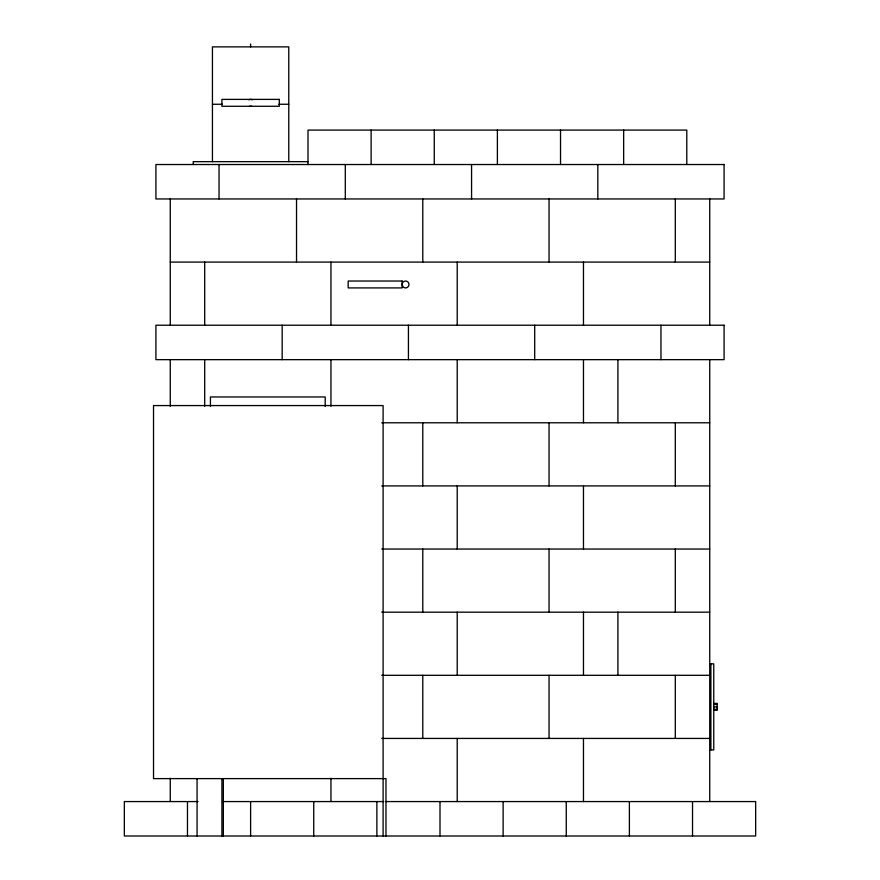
<?xml version="1.0" encoding="UTF-8"?>
<svg xmlns="http://www.w3.org/2000/svg" width="880" height="880" viewBox="0 0 880 880"><rect width="100%" height="100%" fill="white"/><g stroke="black" fill="none" stroke-linecap="round" stroke-linejoin="round"><path stroke-width="1.32" d="M212.443 104.258L222.409 104.258M278.806 104.258L288.772 104.258M308 161.656L193.215 161.656L193.215 164.527M170.258 262.086L709.742 262.086M381.733 422.785L709.742 422.785M381.733 485.914L709.742 485.914M381.733 549.043L709.742 549.043M381.733 612.172L709.742 612.172M709.742 663.828L713.757 663.828L713.757 749.914L709.742 749.914M381.733 675.301L709.742 675.301M713.757 703.428L717.2 703.428L717.2 710.314L713.757 710.314M713.757 704.44L717.2 704.44M713.757 706.871L717.2 706.871M713.757 709.302L717.2 709.302M381.733 738.43L709.742 738.43M198.077 801.57L124.344 801.57L124.344 836L755.656 836L755.656 801.57L385.858 801.57M222.541 801.57L383.735 801.57M710.886 663.828L710.886 749.914M709.742 198.957L709.742 325.215M709.742 359.656L709.742 801.57M692.527 801.57L692.527 836M686.785 164.527L686.785 130.086L308 130.086L308 164.527M675.301 198.957L675.301 262.086M675.301 422.785L675.301 485.914M675.301 549.043L675.301 612.172M675.301 675.301L675.301 738.43M660.957 325.215L660.957 359.656M629.387 801.57L629.387 836M623.656 130.086L623.656 164.527M617.914 359.656L617.914 422.785M617.914 612.172L617.914 675.301M597.828 164.527L597.828 198.957M583.473 262.086L583.473 325.215M583.473 359.656L583.473 422.785M583.473 485.914L583.473 549.043M583.473 612.172L583.473 675.301M583.473 738.43L583.473 801.57M566.258 801.57L566.258 836M560.527 130.086L560.527 164.527M549.043 198.957L549.043 262.086M549.043 422.785L549.043 485.914M549.043 549.043L549.043 612.172M549.043 675.301L549.043 738.43M534.699 325.215L534.699 359.656M503.129 801.57L503.129 836M497.387 130.086L497.387 164.527M471.57 164.527L471.57 198.957M457.215 262.086L457.215 325.215M457.215 359.656L457.215 422.785M457.215 485.914L457.215 549.043M457.215 612.172L457.215 675.301M457.215 738.43L457.215 801.57M440 801.57L440 836M434.258 130.086L434.258 164.527M422.785 198.957L422.785 262.086M422.785 422.785L422.785 485.914M422.785 549.043L422.785 612.172M422.785 675.301L422.785 738.43M408.43 325.215L408.43 359.656M385.968 836L385.968 778.613L153.527 778.613L153.527 405.57L383.097 405.57L383.097 836M376.871 801.57L376.871 836M371.129 130.086L371.129 164.527M345.301 164.527L345.301 198.957M330.957 262.086L330.957 325.215M330.957 359.656L330.957 406.318M330.957 778.239L330.957 801.57M325.215 406.527L325.215 396.957L210.43 396.957L210.43 406.527M313.742 801.57L313.742 836M296.527 198.957L296.527 262.086M288.772 161.656L288.772 46.871L212.443 46.871L212.443 161.656M282.172 325.215L282.172 359.656M250.613 44L250.613 46.871M250.613 801.57L250.613 836M223.344 778.613L223.344 836M221.914 778.613L221.914 836M219.043 164.527L219.043 198.957M204.699 262.086L204.699 325.215M204.699 359.656L204.699 406.318M197.065 778.613L197.065 836M187.473 801.57L187.473 836M170.258 198.957L170.258 325.215M170.258 359.656L170.258 406.318M170.258 778.239L170.258 801.57M251.504 106.15A3.443 3.443 0 0 1 249.722 106.15M248.886 99.847A3.443 3.443 0 0 1 252.329 99.847M279.301 99.385L221.914 99.385L221.914 106.271L279.301 106.271L279.301 99.385M724.086 164.527L155.914 164.527L155.914 198.957L724.086 198.957L724.086 164.527M402.127 281.028L348.172 281.028L348.172 287.914L402.127 287.914L402.127 281.028M724.086 325.215L155.914 325.215L155.914 359.656L724.086 359.656L724.086 325.215M402.578 286.187L402.127 284.471A3.443 3.443 0 0 1 406.747 281.237A3.443 3.443 0 0 1 408.199 286.682A3.443 3.443 0 0 1 402.578 286.187"/></g></svg>
